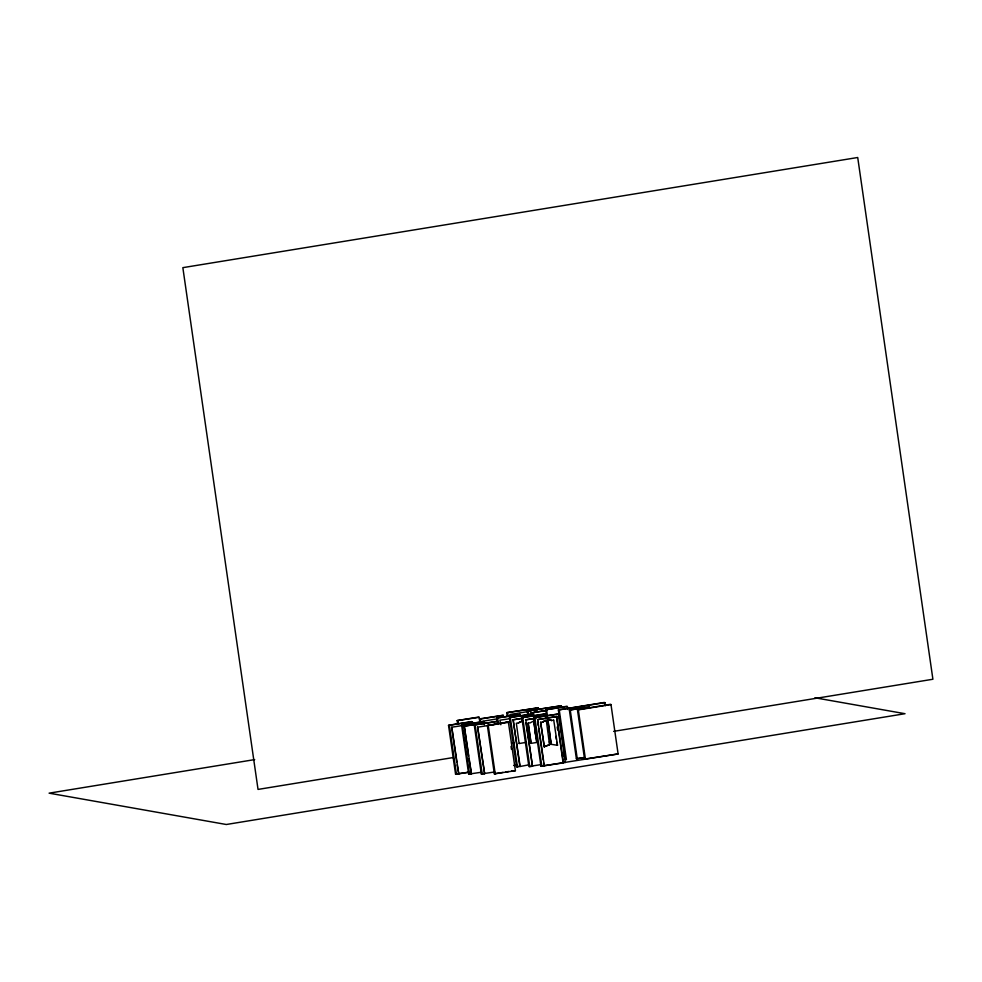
<?xml version="1.0" encoding="UTF-8"?>
<svg xmlns="http://www.w3.org/2000/svg" width="982" height="982" viewBox="0 0 982 982"><rect width="100%" height="100%" fill="white"/><g stroke="black" fill="none" stroke-linecap="round" stroke-linejoin="round"><path stroke-width="1.47" d="M549.675 744.577L544.224 746.786L540.689 722.273L542.923 721.966A10.458 10.139 -80 0 1 546.458 720.334L546.311 720.297A10.458 10.139 -80 0 0 542.776 721.942L542.923 721.966M544.077 746.762L549.822 744.602L549.404 741.631M457.563 723.538L457.146 720.592L478.271 717.142L479.155 717.302L479.83 721.844M506.7 712.674L538.259 707.826L506.7 712.674L507.129 715.706M457.146 720.592L479.155 717.302M527.162 711.054L561.385 705.763L527.162 711.054L527.8 715.485M480.296 719.045L503.447 715.264L479.4 718.885L480.296 719.045L480.714 722.003M531.029 711.066L509.879 714.515M534.048 710.575L537.068 710.084M468.586 772.294L455.574 774.221L448.529 725.342L471.507 721.598L472.403 721.745L472.821 724.716M546.544 715.682L545.685 709.741L566.467 706.353L567.363 706.512L567.792 709.483M448.529 725.342L472.403 721.745M496.708 718.014L520.239 714.479L496.708 718.014L497.358 722.457M545.685 709.741L567.363 706.512M545.611 710.538L530.673 712.981L547.404 710.342M497.064 718.885L482.911 721.205M468.574 755.993L464.277 726.128L471.458 773.976L469.556 774.282L468.66 774.123L461.589 725.023L483.046 721.524L483.93 721.684L484.359 724.655M461.589 725.023L483.93 721.684M519.638 764.904L513.132 719.745L520.153 766.463L516.544 766.746L509.462 717.584L532.698 713.791L533.594 713.939L534.024 716.921M456.74 761.885L451.745 727.208L462.141 725.612M509.462 717.584L533.594 713.939M565.522 759.54L558.377 709.949L604.065 702.486L604.949 702.646L605.378 705.653M254.682 759.602L49.1 793.161L226.302 824.499L905.023 713.705L814.925 697.772M558.377 709.949L604.949 702.646M464.277 726.128L479.179 723.685M510.014 718.664L499.887 720.211L500.832 724.753M464.572 726.177L482.457 723.255M484.629 773.706L477.633 727.171L484.629 773.706L481.315 773.951L474.257 724.986L496.88 721.291L497.764 721.451L498.193 724.421M474.257 724.986L497.764 721.451M536.246 718.173L525.812 719.88L532.49 766.218L529.764 766.66L528.881 766.512L521.835 717.633L544.458 713.939L545.341 714.098L545.771 717.056M569.376 710.035L589.421 707.065L569.376 710.035L576.385 758.755L584.646 757.699M521.835 717.633L545.341 714.098M513.132 719.745L521.688 718.345M513.426 719.794L523.406 718.161M577.441 709.704L578.324 709.863L585.444 759.27L584.56 759.111L577.441 709.704L610.092 704.376L610.988 704.536L618.108 753.943L540.972 766.23L533.975 717.695L558.292 714.037L565.288 762.56L564.392 762.4M578.324 709.863L610.988 704.536M505.57 722.298L509.719 721.61M507.547 722.2L508.43 722.347L515.403 770.698L494.339 773.828L487.367 725.489L509.867 721.647M477.633 727.171L495.812 724.299M533.975 717.695L558.292 714.037M487.367 725.489L508.43 722.347M525.517 719.818L534.453 718.37M537.387 719.597L556.733 716.529L563.41 762.867L540.972 766.23M556.733 716.529L537.682 719.646L544.359 765.972L543.635 762.928M522.866 721.156A10.458 10.139 -80 0 0 518.57 722.948L516.336 723.255L519.11 743.484M533.987 721.144A10.458 10.139 -80 0 0 530.464 722.777L528.23 723.096L531.139 743.337L536.872 742.453L533.692 721.095M511.536 743.03L514.298 742.576M519.257 743.509L526.499 742.318M453.23 757.552L258.033 789.418L182.848 267.656L857.716 157.501L932.9 679.249L613.627 731.369M455.574 774.221L467.8 772.318M513.598 765.494L517.158 764.818M468.66 774.123L481.597 772.22M516.544 766.746L518.803 766.377M529.249 764.769L520.153 766.463M481.315 773.951L494.768 771.95M576.385 758.755L583.762 757.552M541.205 764.597L531.017 766.156M494.339 773.828L502.98 772.417M505.865 771.95L508.75 771.471M511.634 771.005L515.403 770.698M584.56 759.111L618.108 753.943M553.738 720.15L557.506 745.301L551.209 744.319L547.846 720.052A10.458 10.139 -80 0 1 551.675 720.493L553.59 720.125M551.516 720.457L551.823 720.518A10.458 10.139 -80 0 0 547.993 720.076L547.698 720.027M540.542 722.249L544.372 746.823M528.083 723.071L530.992 743.313M551.062 744.295L547.993 720.076M557.506 745.301L556.782 742.294M451.745 727.208L458.778 774L457.182 764.904M549.527 744.552L546.311 720.297M532.49 766.218L525.947 722.813M471.458 773.976L469.003 758.988M570.26 710.182L577.281 758.902M559.261 710.109L566.418 759.7M563.079 753.304L563.521 756.336M556.438 716.479L563.116 762.818M557.199 726.999L557.641 729.982M555.922 736.377L556.352 739.336M546.581 709.9L547.44 715.841M550.939 741.385L551.368 744.344M537.608 721.083L538.246 725.575M538.676 728.558L543.206 759.945M534.859 717.854L541.855 766.377M528.046 711.201L528.684 715.645M522.719 717.793L529.764 766.66M510.345 717.744L517.44 766.905M507.584 712.834L508.025 715.866M511.033 746.369L511.462 749.389M497.604 718.173L498.451 724.102M488.263 725.649L495.223 773.988M475.153 725.146L482.211 774.098M462.473 725.182L469.556 774.282M458.029 720.751L458.459 723.697M449.425 725.502L456.458 774.381M533.84 721.119L536.724 742.429M535.227 732.462L535.607 735.297M518.422 722.912A10.458 10.139 -80 0 1 521.958 721.279"/></g></svg>
